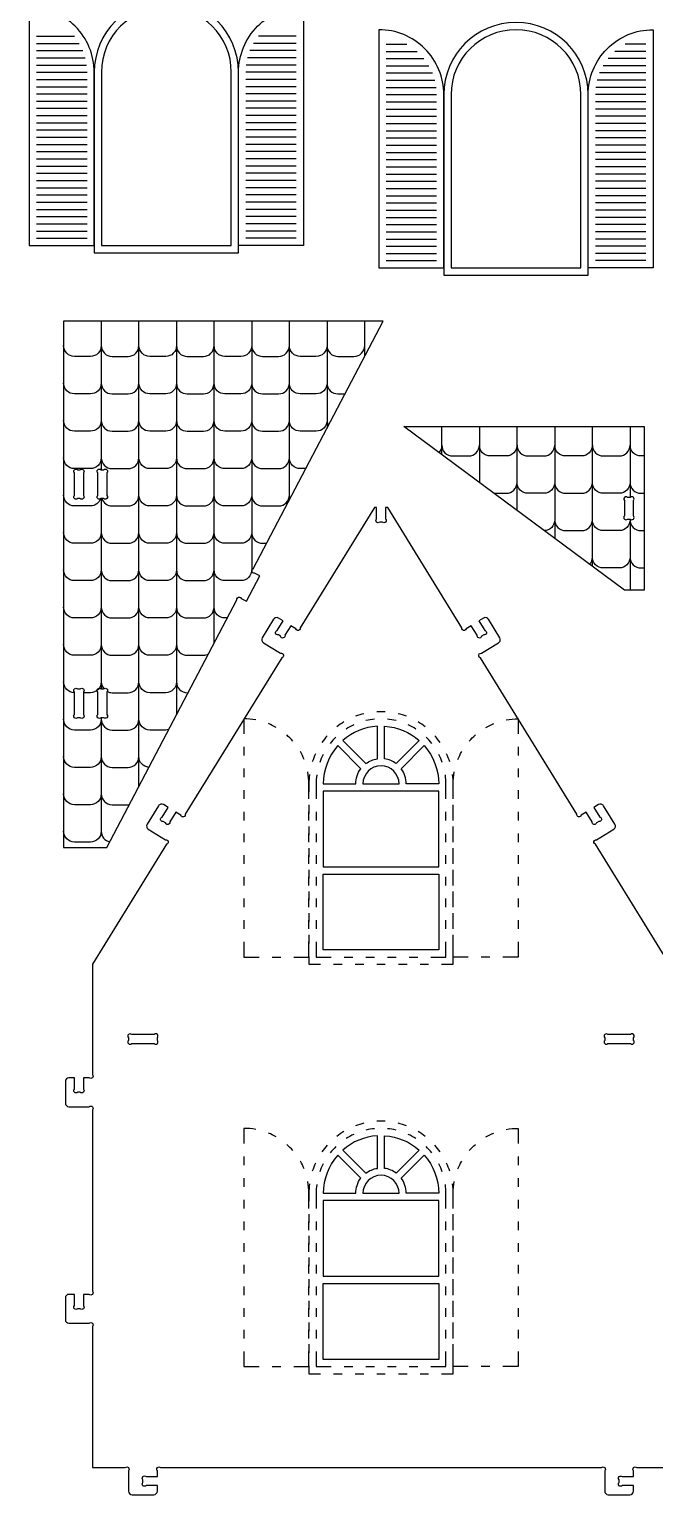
# Model space of a CAD drawing. Extents: x 3744.1 to 3839, y 1424.1 to 1485.3.
# Drawn here: x 3744.15 to 3761.49, y 1424.14 to 1464.74 of the extents above; entities that cross this region are included whole.
import ezdxf

# ---------------------------------------------------------------- set-up
doc = ezdxf.new("R2010")
doc.units = 0
doc.header["$MEASUREMENT"] = 0
doc.layers.add('LAYER1', color=18, linetype='CONTINUOUS')

msp = doc.modelspace()

# ---------------------------------------------------------------- linework, layer by layer
at = {"layer": 'LAYER1'}
for points in [[(3745.95, 1463.553), (3745.95, 1458.553), (3749.95, 1458.553), (3749.95, 1463.553, 1)], [(3744.15, 1458.753), (3745.95, 1458.753), (3745.95, 1463.553, 0.414214), (3744.15, 1465.353)], [(3746.15, 1463.553), (3746.15, 1458.753), (3749.75, 1458.753), (3749.75, 1463.553, 1)], [(3751.75, 1458.753), (3749.95, 1458.753), (3749.95, 1463.553, -0.414214), (3751.75, 1465.353)], [(3753.841, 1458.132), (3755.641, 1458.132), (3755.641, 1462.932, 0.414214), (3753.841, 1464.732)], [(3755.641, 1462.932), (3755.641, 1457.932), (3759.641, 1457.932), (3759.641, 1462.932, 1)], [(3755.841, 1462.932), (3755.841, 1458.132), (3759.441, 1458.132), (3759.441, 1462.932, 1)], [(3761.441, 1458.132), (3759.641, 1458.132), (3759.641, 1462.932, -0.414214), (3761.441, 1464.732)], [(3750.538, 1449.601), (3750.395, 1449.676, -1), (3750.358, 1449.796), (3753.962, 1456.654), (3745.099, 1456.654), (3745.099, 1442.072), (3746.299, 1442.072), (3749.903, 1448.931, -1), (3750.023, 1448.968), (3750.166, 1448.893)], [(3745.649, 1452.452), (3745.649, 1451.829, -1), (3745.561, 1451.741), (3745.488, 1451.741, -1), (3745.399, 1451.829), (3745.399, 1452.452, -1), (3745.488, 1452.541), (3745.561, 1452.541, -1)], [(3746.299, 1452.452), (3746.299, 1451.829, -1), (3746.211, 1451.741), (3746.138, 1451.741, -1), (3746.049, 1451.829), (3746.049, 1452.452, -1), (3746.138, 1452.541), (3746.211, 1452.541, -1)], [(3760.645, 1451.683), (3760.645, 1451.26, 1), (3760.734, 1451.171), (3760.806, 1451.171, 1), (3760.895, 1451.26), (3760.895, 1451.683, 1), (3760.806, 1451.771), (3760.734, 1451.771, 1)], [(3745.649, 1446.379), (3745.649, 1445.756, -1), (3745.561, 1445.668), (3745.488, 1445.668, -1), (3745.399, 1445.756), (3745.399, 1446.379, -1), (3745.488, 1446.468), (3745.561, 1446.468, -1)], [(3746.299, 1446.379), (3746.299, 1445.756, -1), (3746.211, 1445.668), (3746.138, 1445.668, -1), (3746.049, 1445.756), (3746.049, 1446.379, -1), (3746.138, 1446.468), (3746.211, 1446.468, -1)], [(3752.841, 1445.036), (3753.48, 1444.396, -0.125326), (3753.799, 1444.529), (3753.799, 1445.433, 0.166595)], [(3753.999, 1445.433, -0.166595), (3754.958, 1445.036), (3754.319, 1444.396, 0.125326), (3753.999, 1444.529)], [(3752.7, 1444.894, 0.182708), (3752.299, 1443.836), (3753.199, 1443.836, -0.161906), (3753.339, 1444.255)], [(3755.099, 1444.894, -0.182708), (3755.499, 1443.836), (3754.599, 1443.836, 0.161906), (3754.46, 1444.255)], [(3754.399, 1443.836, 1), (3753.399, 1443.836)], [(3746.988, 1436.64), (3747.611, 1436.64, 1), (3747.699, 1436.728), (3747.699, 1436.801, 1), (3747.611, 1436.89), (3746.988, 1436.89, 1), (3746.899, 1436.801), (3746.899, 1436.728, 1)], [(3760.188, 1436.64), (3760.811, 1436.64, 1), (3760.899, 1436.728), (3760.899, 1436.801, 1), (3760.811, 1436.89), (3760.188, 1436.89, 1), (3760.099, 1436.801), (3760.099, 1436.728, 1)], [(3752.841, 1433.689), (3753.48, 1433.05, -0.125326), (3753.799, 1433.182), (3753.799, 1434.086, 0.166595)], [(3753.999, 1434.086, -0.166595), (3754.958, 1433.689), (3754.319, 1433.05, 0.125326), (3753.999, 1433.182)], [(3752.7, 1433.548, 0.182708), (3752.299, 1432.49), (3753.199, 1432.49, -0.161906), (3753.339, 1432.909)], [(3755.099, 1433.548, -0.182708), (3755.499, 1432.49), (3754.599, 1432.49, 0.161906), (3754.46, 1432.909)], [(3754.399, 1432.49, 1), (3753.399, 1432.49)]]:
    msp.add_lwpolyline(points, format="xyb", close=True, dxfattribs=at)
for points in [[(3744.35, 1464.553), (3745.399, 1464.553)], [(3751.55, 1464.553), (3750.501, 1464.553)], [(3744.35, 1464.353), (3745.535, 1464.353)], [(3744.35, 1464.153), (3745.633, 1464.153)], [(3751.55, 1464.153), (3750.266, 1464.153)], [(3751.55, 1464.353), (3750.364, 1464.353)], [(3754.041, 1464.332), (3754.616, 1464.332)], [(3761.241, 1464.332), (3760.667, 1464.332)], [(3744.35, 1463.953), (3745.699, 1463.953)], [(3744.35, 1463.753), (3745.737, 1463.753)], [(3751.55, 1463.753), (3750.162, 1463.753)], [(3751.55, 1463.953), (3750.2, 1463.953)], [(3754.041, 1464.132), (3754.9, 1464.132)], [(3754.041, 1463.932), (3755.09, 1463.932)], [(3761.241, 1463.932), (3760.192, 1463.932)], [(3761.241, 1464.132), (3760.383, 1464.132)], [(3744.35, 1463.553), (3745.75, 1463.553)], [(3744.35, 1463.353), (3745.75, 1463.353)], [(3751.55, 1463.553), (3750.15, 1463.553)], [(3751.55, 1463.353), (3750.15, 1463.353)], [(3754.041, 1463.732), (3755.227, 1463.732)], [(3754.041, 1463.532), (3755.325, 1463.532)], [(3754.041, 1463.332), (3755.391, 1463.332)], [(3761.241, 1463.332), (3759.892, 1463.332)], [(3761.241, 1463.532), (3759.958, 1463.532)], [(3761.241, 1463.732), (3760.056, 1463.732)], [(3744.35, 1463.153), (3745.75, 1463.153)], [(3744.35, 1462.953), (3745.75, 1462.953)], [(3751.55, 1463.153), (3750.15, 1463.153)], [(3751.55, 1462.953), (3750.15, 1462.953)], [(3754.041, 1463.132), (3755.429, 1463.132)], [(3754.041, 1462.932), (3755.441, 1462.932)], [(3761.241, 1462.932), (3759.841, 1462.932)], [(3761.241, 1463.132), (3759.854, 1463.132)], [(3744.35, 1462.753), (3745.75, 1462.753)], [(3744.35, 1462.553), (3745.75, 1462.553)], [(3751.55, 1462.753), (3750.15, 1462.753)], [(3751.55, 1462.553), (3750.15, 1462.553)], [(3754.041, 1462.732), (3755.441, 1462.732)], [(3754.041, 1462.532), (3755.441, 1462.532)], [(3761.241, 1462.732), (3759.841, 1462.732)], [(3761.241, 1462.532), (3759.841, 1462.532)], [(3744.35, 1462.353), (3745.75, 1462.353)], [(3744.35, 1462.153), (3745.75, 1462.153)], [(3751.55, 1462.353), (3750.15, 1462.353)], [(3751.55, 1462.153), (3750.15, 1462.153)], [(3754.041, 1462.332), (3755.441, 1462.332)], [(3754.041, 1462.132), (3755.441, 1462.132)], [(3761.241, 1462.332), (3759.841, 1462.332)], [(3761.241, 1462.132), (3759.841, 1462.132)], [(3744.35, 1461.953), (3745.75, 1461.953)], [(3744.35, 1461.753), (3745.75, 1461.753)], [(3751.55, 1461.953), (3750.15, 1461.953)], [(3751.55, 1461.753), (3750.15, 1461.753)], [(3754.041, 1461.932), (3755.441, 1461.932)], [(3754.041, 1461.732), (3755.441, 1461.732)], [(3761.241, 1461.932), (3759.841, 1461.932)], [(3761.241, 1461.732), (3759.841, 1461.732)], [(3744.35, 1461.553), (3745.75, 1461.553)], [(3744.35, 1461.353), (3745.75, 1461.353)], [(3751.55, 1461.553), (3750.15, 1461.553)], [(3751.55, 1461.353), (3750.15, 1461.353)], [(3754.041, 1461.532), (3755.441, 1461.532)], [(3754.041, 1461.332), (3755.441, 1461.332)], [(3761.241, 1461.532), (3759.841, 1461.532)], [(3761.241, 1461.332), (3759.841, 1461.332)], [(3744.35, 1461.153), (3745.75, 1461.153)], [(3744.35, 1460.953), (3745.75, 1460.953)], [(3751.55, 1461.153), (3750.15, 1461.153)], [(3751.55, 1460.953), (3750.15, 1460.953)], [(3754.041, 1461.132), (3755.441, 1461.132)], [(3754.041, 1460.932), (3755.441, 1460.932)], [(3761.241, 1461.132), (3759.841, 1461.132)], [(3761.241, 1460.932), (3759.841, 1460.932)], [(3744.35, 1460.753), (3745.75, 1460.753)], [(3744.35, 1460.553), (3745.75, 1460.553)], [(3751.55, 1460.753), (3750.15, 1460.753)], [(3751.55, 1460.553), (3750.15, 1460.553)], [(3754.041, 1460.732), (3755.441, 1460.732)], [(3754.041, 1460.532), (3755.441, 1460.532)], [(3761.241, 1460.732), (3759.841, 1460.732)], [(3761.241, 1460.532), (3759.841, 1460.532)], [(3744.35, 1460.353), (3745.75, 1460.353)], [(3744.35, 1460.153), (3745.75, 1460.153)], [(3751.55, 1460.353), (3750.15, 1460.353)], [(3751.55, 1460.153), (3750.15, 1460.153)], [(3754.041, 1460.332), (3755.441, 1460.332)], [(3754.041, 1460.132), (3755.441, 1460.132)], [(3761.241, 1460.332), (3759.841, 1460.332)], [(3761.241, 1460.132), (3759.841, 1460.132)], [(3744.35, 1459.953), (3745.75, 1459.953)], [(3744.35, 1459.753), (3745.75, 1459.753)], [(3751.55, 1459.953), (3750.15, 1459.953)], [(3751.55, 1459.753), (3750.15, 1459.753)], [(3754.041, 1459.932), (3755.441, 1459.932)], [(3754.041, 1459.732), (3755.441, 1459.732)], [(3761.241, 1459.932), (3759.841, 1459.932)], [(3761.241, 1459.732), (3759.841, 1459.732)], [(3744.35, 1459.553), (3745.75, 1459.553)], [(3744.35, 1459.353), (3745.75, 1459.353)], [(3751.55, 1459.553), (3750.15, 1459.553)], [(3751.55, 1459.353), (3750.15, 1459.353)], [(3754.041, 1459.532), (3755.441, 1459.532)], [(3754.041, 1459.332), (3755.441, 1459.332)], [(3761.241, 1459.532), (3759.841, 1459.532)], [(3761.241, 1459.332), (3759.841, 1459.332)], [(3744.35, 1459.153), (3745.75, 1459.153)], [(3744.35, 1458.953), (3745.75, 1458.953)], [(3751.55, 1459.153), (3750.15, 1459.153)], [(3751.55, 1458.953), (3750.15, 1458.953)], [(3754.041, 1459.132), (3755.441, 1459.132)], [(3754.041, 1458.932), (3755.441, 1458.932)], [(3761.241, 1459.132), (3759.841, 1459.132)], [(3761.241, 1458.932), (3759.841, 1458.932)], [(3754.041, 1458.732), (3755.441, 1458.732)], [(3754.041, 1458.532), (3755.441, 1458.532)], [(3761.241, 1458.732), (3759.841, 1458.732)], [(3761.241, 1458.532), (3759.841, 1458.532)], [(3754.041, 1458.332), (3755.441, 1458.332)], [(3761.241, 1458.332), (3759.841, 1458.332)], [(3746.143, 1456.654), (3746.143, 1452.541)], [(3747.187, 1443.761), (3747.187, 1456.654)], [(3748.23, 1456.654), (3748.23, 1445.747)], [(3749.274, 1447.733), (3749.274, 1456.654)], [(3750.317, 1456.654), (3750.317, 1449.719)], [(3751.361, 1451.705), (3751.361, 1456.654)], [(3752.405, 1456.654), (3752.405, 1453.691)], [(3753.448, 1455.677), (3753.448, 1456.654)], [(3755.585, 1452.956), (3755.585, 1453.738)], [(3756.628, 1453.738), (3756.628, 1452.183)], [(3757.672, 1451.409), (3757.672, 1453.738)], [(3758.716, 1453.738), (3758.716, 1450.635)], [(3759.759, 1449.861), (3759.759, 1453.738)], [(3760.803, 1453.738), (3760.803, 1451.771)], [(3746.143, 1451.741), (3746.143, 1446.468)], [(3760.803, 1451.171), (3760.803, 1449.205)], [(3750.099, 1444.857), (3750.099, 1444.617)], [(3757.699, 1444.857), (3757.699, 1444.617)], [(3750.099, 1444.257), (3750.099, 1444.017)], [(3757.699, 1444.257), (3757.699, 1444.017)], [(3750.099, 1443.657), (3750.099, 1443.417)], [(3751.899, 1443.836), (3751.899, 1443.617)], [(3752.099, 1443.836), (3752.099, 1443.417)], [(3757.699, 1443.657), (3757.699, 1443.417)], [(3750.099, 1443.056), (3750.099, 1442.816)], [(3751.899, 1443.257), (3751.899, 1443.017)], [(3751.899, 1442.817), (3751.899, 1443.057)], [(3752.099, 1443.057), (3752.099, 1442.817)], [(3755.699, 1442.817), (3755.699, 1443.057)], [(3755.899, 1443.017), (3755.899, 1443.257)], [(3755.899, 1442.817), (3755.899, 1443.057)], [(3757.699, 1443.056), (3757.699, 1442.816)], [(3751.899, 1442.657), (3751.899, 1442.417)], [(3755.899, 1442.417), (3755.899, 1442.657)], [(3750.099, 1442.456), (3750.099, 1442.216)], [(3751.899, 1442.216), (3751.899, 1442.456)], [(3752.099, 1442.456), (3752.099, 1442.216)], [(3755.699, 1442.216), (3755.699, 1442.456)], [(3755.899, 1442.216), (3755.899, 1442.456)], [(3757.699, 1442.456), (3757.699, 1442.216)], [(3750.099, 1441.856), (3750.099, 1441.615)], [(3751.899, 1442.056), (3751.899, 1441.816)], [(3751.899, 1441.616), (3751.899, 1441.856)], [(3752.099, 1441.856), (3752.099, 1441.616)], [(3755.699, 1441.616), (3755.699, 1441.856)], [(3755.899, 1441.816), (3755.899, 1442.056)], [(3755.899, 1441.616), (3755.899, 1441.856)], [(3757.699, 1441.856), (3757.699, 1441.615)], [(3751.899, 1441.456), (3751.899, 1441.216)], [(3755.899, 1441.216), (3755.899, 1441.456)], [(3750.099, 1441.255), (3750.099, 1441.015)], [(3751.899, 1441.016), (3751.899, 1441.256)], [(3752.099, 1441.256), (3752.099, 1441.016)], [(3755.699, 1441.016), (3755.699, 1441.256)], [(3755.899, 1441.016), (3755.899, 1441.256)], [(3757.699, 1441.255), (3757.699, 1441.015)], [(3750.099, 1440.655), (3750.099, 1440.415)], [(3751.899, 1440.856), (3751.899, 1440.615)], [(3751.899, 1440.415), (3751.899, 1440.655)], [(3752.099, 1440.655), (3752.099, 1440.415)], [(3755.699, 1440.415), (3755.699, 1440.655)], [(3755.899, 1440.615), (3755.899, 1440.856)], [(3755.899, 1440.415), (3755.899, 1440.655)], [(3757.699, 1440.655), (3757.699, 1440.415)], [(3751.899, 1440.255), (3751.899, 1440.015)], [(3755.899, 1440.015), (3755.899, 1440.255)], [(3750.099, 1440.054), (3750.099, 1439.814)], [(3751.899, 1439.815), (3751.899, 1440.055)], [(3752.099, 1440.055), (3752.099, 1439.815)], [(3755.699, 1439.815), (3755.699, 1440.055)], [(3755.899, 1439.815), (3755.899, 1440.055)], [(3757.699, 1440.054), (3757.699, 1439.814)], [(3750.099, 1439.454), (3750.099, 1439.036)], [(3751.48, 1439.036), (3751.899, 1439.036), (3751.899, 1439.455)], [(3751.899, 1439.655), (3751.899, 1439.415)], [(3752.099, 1439.455), (3752.099, 1439.036), (3752.519, 1439.036)], [(3755.28, 1439.036), (3755.699, 1439.036), (3755.699, 1439.455)], [(3755.899, 1439.415), (3755.899, 1439.655)], [(3756.319, 1439.036), (3755.899, 1439.036), (3755.899, 1439.455)], [(3757.699, 1439.454), (3757.699, 1439.036)], [(3750.099, 1439.036), (3750.519, 1439.036)], [(3750.879, 1439.036), (3751.119, 1439.036)], [(3751.899, 1439.054), (3751.899, 1438.836), (3752.218, 1438.836)], [(3752.879, 1439.036), (3753.119, 1439.036)], [(3753.479, 1439.036), (3753.719, 1439.036)], [(3754.08, 1439.036), (3754.32, 1439.036)], [(3754.68, 1439.036), (3754.92, 1439.036)], [(3755.58, 1438.836), (3755.899, 1438.836), (3755.899, 1439.054)], [(3756.919, 1439.036), (3756.679, 1439.036)], [(3757.699, 1439.036), (3757.28, 1439.036)], [(3752.579, 1438.836), (3752.819, 1438.836)], [(3753.179, 1438.836), (3753.419, 1438.836)], [(3753.779, 1438.836), (3754.019, 1438.836)], [(3754.38, 1438.836), (3754.62, 1438.836)], [(3754.98, 1438.836), (3755.22, 1438.836)], [(3750.099, 1433.511), (3750.099, 1433.271)], [(3757.699, 1433.511), (3757.699, 1433.271)], [(3750.099, 1432.911), (3750.099, 1432.671)], [(3757.699, 1432.911), (3757.699, 1432.671)], [(3751.899, 1432.49), (3751.899, 1432.271)], [(3752.099, 1432.49), (3752.099, 1432.071)], [(3750.099, 1432.31), (3750.099, 1432.07)], [(3757.699, 1432.31), (3757.699, 1432.07)], [(3750.099, 1431.71), (3750.099, 1431.47)], [(3751.899, 1431.911), (3751.899, 1431.671)], [(3751.899, 1431.471), (3751.899, 1431.711)], [(3752.099, 1431.711), (3752.099, 1431.471)], [(3755.699, 1431.471), (3755.699, 1431.711)], [(3755.899, 1431.671), (3755.899, 1431.911)], [(3755.899, 1431.471), (3755.899, 1431.711)], [(3757.699, 1431.71), (3757.699, 1431.47)], [(3751.899, 1431.31), (3751.899, 1431.07)], [(3755.899, 1431.07), (3755.899, 1431.31)], [(3750.099, 1431.11), (3750.099, 1430.87)], [(3751.899, 1430.87), (3751.899, 1431.11)], [(3752.099, 1431.11), (3752.099, 1430.87)], [(3755.699, 1430.87), (3755.699, 1431.11)], [(3755.899, 1430.87), (3755.899, 1431.11)], [(3757.699, 1431.11), (3757.699, 1430.87)], [(3750.099, 1430.509), (3750.099, 1430.269)], [(3751.899, 1430.71), (3751.899, 1430.47)], [(3751.899, 1430.27), (3751.899, 1430.51)], [(3752.099, 1430.51), (3752.099, 1430.27)], [(3755.699, 1430.27), (3755.699, 1430.51)], [(3755.899, 1430.47), (3755.899, 1430.71)], [(3755.899, 1430.27), (3755.899, 1430.51)], [(3757.699, 1430.509), (3757.699, 1430.269)], [(3751.899, 1430.11), (3751.899, 1429.87)], [(3755.899, 1429.87), (3755.899, 1430.11)], [(3750.099, 1429.909), (3750.099, 1429.669)], [(3751.899, 1429.669), (3751.899, 1429.91)], [(3752.099, 1429.91), (3752.099, 1429.669)], [(3755.699, 1429.669), (3755.699, 1429.91)], [(3755.899, 1429.669), (3755.899, 1429.91)], [(3757.699, 1429.909), (3757.699, 1429.669)], [(3750.099, 1429.309), (3750.099, 1429.068)], [(3751.899, 1429.509), (3751.899, 1429.269)], [(3751.899, 1429.069), (3751.899, 1429.309)], [(3752.099, 1429.309), (3752.099, 1429.069)], [(3755.699, 1429.069), (3755.699, 1429.309)], [(3755.899, 1429.269), (3755.899, 1429.509)], [(3755.899, 1429.069), (3755.899, 1429.309)], [(3757.699, 1429.309), (3757.699, 1429.068)], [(3751.899, 1428.909), (3751.899, 1428.669)], [(3755.899, 1428.669), (3755.899, 1428.909)], [(3750.099, 1428.708), (3750.099, 1428.468)], [(3751.899, 1428.469), (3751.899, 1428.709)], [(3752.099, 1428.709), (3752.099, 1428.469)], [(3755.699, 1428.469), (3755.699, 1428.709)], [(3755.899, 1428.469), (3755.899, 1428.709)], [(3757.699, 1428.708), (3757.699, 1428.468)], [(3750.099, 1428.108), (3750.099, 1427.69)], [(3751.48, 1427.69), (3751.899, 1427.69), (3751.899, 1428.108)], [(3751.899, 1428.309), (3751.899, 1428.068)], [(3752.099, 1428.108), (3752.099, 1427.69), (3752.519, 1427.69)], [(3755.28, 1427.69), (3755.699, 1427.69), (3755.699, 1428.108)], [(3755.899, 1428.068), (3755.899, 1428.309)], [(3756.319, 1427.69), (3755.899, 1427.69), (3755.899, 1428.108)], [(3757.699, 1428.108), (3757.699, 1427.69)], [(3750.099, 1427.69), (3750.519, 1427.69)], [(3750.879, 1427.69), (3751.119, 1427.69)], [(3751.899, 1427.708), (3751.899, 1427.49), (3752.218, 1427.49)], [(3752.879, 1427.69), (3753.119, 1427.69)], [(3753.479, 1427.69), (3753.719, 1427.69)], [(3754.08, 1427.69), (3754.32, 1427.69)], [(3754.68, 1427.69), (3754.92, 1427.69)], [(3755.58, 1427.49), (3755.899, 1427.49), (3755.899, 1427.708)], [(3756.919, 1427.69), (3756.679, 1427.69)], [(3757.699, 1427.69), (3757.28, 1427.69)], [(3752.579, 1427.49), (3752.819, 1427.49)], [(3753.179, 1427.49), (3753.419, 1427.49)], [(3753.779, 1427.49), (3754.019, 1427.49)], [(3754.38, 1427.49), (3754.62, 1427.49)], [(3754.98, 1427.49), (3755.22, 1427.49)]]:
    msp.add_lwpolyline(points, dxfattribs=at)
for points in [[(3746.143, 1455.977, -0.414214), (3745.843, 1455.677), (3745.399, 1455.677, -0.414214), (3745.099, 1455.977)], [(3746.143, 1455.977, 0.414214), (3746.443, 1455.677), (3746.887, 1455.677, 0.414214), (3747.187, 1455.977)], [(3748.23, 1455.977, -0.414214), (3747.93, 1455.677), (3747.487, 1455.677, -0.414214), (3747.187, 1455.977)], [(3748.23, 1455.977, 0.414214), (3748.53, 1455.677), (3748.974, 1455.677, 0.414214), (3749.274, 1455.977)], [(3750.317, 1455.977, -0.414214), (3750.017, 1455.677), (3749.574, 1455.677, -0.414214), (3749.274, 1455.977)], [(3750.317, 1455.977, 0.414214), (3750.617, 1455.677), (3751.061, 1455.677, 0.414214), (3751.361, 1455.977)], [(3752.405, 1455.977, -0.414214), (3752.105, 1455.677), (3751.661, 1455.677, -0.414214), (3751.361, 1455.977)], [(3752.405, 1455.977, 0.414214), (3752.705, 1455.677), (3753.148, 1455.677, 0.414214), (3753.448, 1455.977)], [(3746.143, 1454.942, -0.414214), (3745.843, 1454.642), (3745.399, 1454.642, -0.414214), (3745.099, 1454.942)], [(3746.143, 1454.942, 0.414214), (3746.443, 1454.642), (3746.887, 1454.642, 0.414214), (3747.187, 1454.942)], [(3748.23, 1454.942, -0.414214), (3747.93, 1454.642), (3747.487, 1454.642, -0.414214), (3747.187, 1454.942)], [(3748.23, 1454.942, 0.414214), (3748.53, 1454.642), (3748.974, 1454.642, 0.414214), (3749.274, 1454.942)], [(3750.317, 1454.942, -0.414214), (3750.017, 1454.642), (3749.574, 1454.642, -0.414214), (3749.274, 1454.942)], [(3750.317, 1454.942, 0.414214), (3750.617, 1454.642), (3751.061, 1454.642, 0.414214), (3751.361, 1454.942)], [(3752.405, 1454.942, -0.414214), (3752.105, 1454.642), (3751.661, 1454.642, -0.414214), (3751.361, 1454.942)], [(3752.405, 1454.942, 0.414214), (3752.705, 1454.642), (3752.904, 1454.642)], [(3746.143, 1453.907, -0.414214), (3745.843, 1453.607), (3745.399, 1453.607, -0.414214), (3745.099, 1453.907)], [(3746.143, 1453.907, 0.414214), (3746.443, 1453.607), (3746.887, 1453.607, 0.414214), (3747.187, 1453.907)], [(3748.23, 1453.907, -0.414214), (3747.93, 1453.607), (3747.487, 1453.607, -0.414214), (3747.187, 1453.907)], [(3748.23, 1453.907, 0.414214), (3748.53, 1453.607), (3748.974, 1453.607, 0.414214), (3749.274, 1453.907)], [(3750.317, 1453.907, -0.414214), (3750.017, 1453.607), (3749.574, 1453.607, -0.414214), (3749.274, 1453.907)], [(3750.317, 1453.907, 0.414214), (3750.617, 1453.607), (3751.061, 1453.607, 0.414214), (3751.361, 1453.907)], [(3752.405, 1453.907, -0.414214), (3752.105, 1453.607), (3751.661, 1453.607, -0.414214), (3751.361, 1453.907)], [(3752.405, 1453.907, 0.126595), (3752.442, 1453.762)], [(3755.585, 1453.223, -0.191627), (3755.503, 1453.017)], [(3755.585, 1453.223, 0.414214), (3755.885, 1452.923), (3756.328, 1452.923, 0.414214), (3756.628, 1453.223)], [(3757.672, 1453.223, -0.414214), (3757.372, 1452.923), (3756.928, 1452.923, -0.414214), (3756.628, 1453.223)], [(3757.672, 1453.223, 0.414214), (3757.972, 1452.923), (3758.416, 1452.923, 0.414214), (3758.716, 1453.223)], [(3759.759, 1453.223, -0.414214), (3759.459, 1452.923), (3759.016, 1452.923, -0.414214), (3758.716, 1453.223)], [(3759.759, 1453.223, 0.414214), (3760.059, 1452.923), (3760.503, 1452.923, 0.414214), (3760.803, 1453.223)], [(3761.195, 1452.923), (3761.103, 1452.923, -0.414214), (3760.803, 1453.223)], [(3746.143, 1452.872, -0.414214), (3745.843, 1452.572), (3745.399, 1452.572, -0.414214), (3745.099, 1452.872)], [(3746.143, 1452.872, 0.414214), (3746.443, 1452.572), (3746.887, 1452.572, 0.414214), (3747.187, 1452.872)], [(3748.23, 1452.872, -0.414214), (3747.93, 1452.572), (3747.487, 1452.572, -0.414214), (3747.187, 1452.872)], [(3748.23, 1452.872, 0.414214), (3748.53, 1452.572), (3748.974, 1452.572, 0.414214), (3749.274, 1452.872)], [(3750.317, 1452.872, -0.414214), (3750.017, 1452.572), (3749.574, 1452.572, -0.414214), (3749.274, 1452.872)], [(3750.317, 1452.872, 0.414214), (3750.617, 1452.572), (3751.061, 1452.572, 0.414214), (3751.361, 1452.872)], [(3751.817, 1452.572), (3751.661, 1452.572, -0.414214), (3751.361, 1452.872)], [(3756.628, 1452.188, -0.004646), (3756.628, 1452.183)], [(3756.628, 1452.188, 0.004711), (3756.628, 1452.182)], [(3757.025, 1451.888), (3757.372, 1451.888, 0.414214), (3757.672, 1452.188)], [(3758.716, 1452.188, -0.414214), (3758.416, 1451.888), (3757.972, 1451.888, -0.414214), (3757.672, 1452.188)], [(3758.716, 1452.188, 0.414214), (3759.016, 1451.888), (3759.459, 1451.888, 0.414214), (3759.759, 1452.188)], [(3760.803, 1452.188, -0.414214), (3760.503, 1451.888), (3760.059, 1451.888, -0.414214), (3759.759, 1452.188)], [(3760.803, 1452.188, 0.414214), (3761.103, 1451.888), (3761.195, 1451.888)], [(3746.127, 1451.741, -0.321452), (3745.843, 1451.537), (3745.399, 1451.537, -0.414214), (3745.099, 1451.837)], [(3746.159, 1451.741, 0.321452), (3746.443, 1451.537), (3746.887, 1451.537, 0.414214), (3747.187, 1451.837)], [(3748.23, 1451.837, -0.414214), (3747.93, 1451.537), (3747.487, 1451.537, -0.414214), (3747.187, 1451.837)], [(3748.23, 1451.837, 0.414214), (3748.53, 1451.537), (3748.974, 1451.537, 0.414214), (3749.274, 1451.837)], [(3750.317, 1451.837, -0.414214), (3750.017, 1451.537), (3749.574, 1451.537, -0.414214), (3749.274, 1451.837)], [(3750.317, 1451.837, 0.414214), (3750.617, 1451.537), (3751.061, 1451.537, 0.414214), (3751.361, 1451.837)], [(3751.378, 1451.737, -0.084679), (3751.361, 1451.837)], [(3761.899, 1438.836), (3759.844, 1442.164, -1), (3759.873, 1442.286), (3760.35, 1442.581, 0.414214), (3760.383, 1442.718), (3760.068, 1443.229, 0.414214), (3759.93, 1443.261), (3759.802, 1443.182), (3759.966, 1442.917, -1), (3759.937, 1442.796), (3759.875, 1442.757, -1), (3759.753, 1442.786), (3759.59, 1443.051), (3759.452, 1442.966, -1), (3759.33, 1442.995), (3756.653, 1447.33, -1), (3756.682, 1447.452), (3757.159, 1447.747, 0.414214), (3757.192, 1447.885), (3756.876, 1448.395, 0.414214), (3756.739, 1448.428), (3756.611, 1448.349), (3756.775, 1448.084, -1), (3756.746, 1447.962), (3756.684, 1447.924, -1), (3756.562, 1447.953), (3756.399, 1448.218), (3756.261, 1448.133, -1), (3756.139, 1448.162), (3754.084, 1451.49), (3754.024, 1451.49), (3754.024, 1451.178, -1), (3753.936, 1451.09), (3753.863, 1451.09, -1), (3753.774, 1451.178), (3753.774, 1451.49), (3753.715, 1451.49), (3751.66, 1448.162, -1), (3751.538, 1448.133), (3751.4, 1448.218), (3751.237, 1447.953, -1), (3751.115, 1447.924), (3751.053, 1447.962, -1), (3751.024, 1448.084), (3751.188, 1448.349), (3751.06, 1448.428, 0.414214), (3750.922, 1448.395), (3750.607, 1447.885, 0.414214), (3750.64, 1447.747), (3751.117, 1447.452, -1), (3751.146, 1447.33), (3748.468, 1442.995, -1), (3748.346, 1442.966), (3748.209, 1443.051), (3748.045, 1442.786, -1), (3747.924, 1442.757), (3747.862, 1442.796, -1), (3747.833, 1442.917), (3747.996, 1443.182), (3747.869, 1443.261, 0.414214), (3747.731, 1443.229), (3747.416, 1442.718, 0.414214), (3747.448, 1442.581), (3747.926, 1442.286, -1), (3747.955, 1442.164), (3745.899, 1438.836), (3745.899, 1435.778, -1), (3745.811, 1435.69), (3745.649, 1435.69), (3745.649, 1435.378, -1), (3745.561, 1435.29), (3745.488, 1435.29, -1), (3745.399, 1435.378), (3745.399, 1435.69), (3745.249, 1435.69, 0.414214), (3745.149, 1435.59), (3745.149, 1434.99, 0.414214), (3745.249, 1434.89), (3745.811, 1434.89, -1), (3745.899, 1434.801), (3745.899, 1429.778, -1), (3745.811, 1429.69), (3745.649, 1429.69), (3745.649, 1429.378, -1), (3745.561, 1429.29), (3745.488, 1429.29, -1), (3745.399, 1429.378), (3745.399, 1429.69), (3745.249, 1429.69, 0.414214), (3745.149, 1429.59), (3745.149, 1428.99, 0.414214), (3745.249, 1428.89), (3745.811, 1428.89, -1), (3745.899, 1428.801), (3745.899, 1424.89), (3746.811, 1424.89, -1), (3746.899, 1424.801), (3746.899, 1424.24, 0.414214), (3746.999, 1424.14), (3747.599, 1424.14, 0.414214), (3747.699, 1424.24), (3747.699, 1424.39), (3747.388, 1424.39, -1), (3747.299, 1424.478), (3747.299, 1424.551, -1), (3747.388, 1424.64), (3747.699, 1424.64), (3747.699, 1424.801, -1), (3747.788, 1424.89), (3760.011, 1424.89, -1), (3760.099, 1424.801), (3760.099, 1424.24, 0.414214), (3760.199, 1424.14), (3760.799, 1424.14, 0.414214), (3760.899, 1424.24), (3760.899, 1424.39), (3760.588, 1424.39, -1), (3760.499, 1424.478), (3760.499, 1424.551, -1), (3760.588, 1424.64), (3760.899, 1424.64), (3760.899, 1424.801, -1), (3760.988, 1424.89), (3761.899, 1424.89)], [(3758.716, 1451.153, -0.40858), (3758.421, 1450.853)], [(3758.716, 1451.153, 0.414214), (3759.016, 1450.853), (3759.459, 1450.853, 0.414214), (3759.759, 1451.153)], [(3760.803, 1451.153, -0.414214), (3760.503, 1450.853), (3760.059, 1450.853, -0.414214), (3759.759, 1451.153)], [(3760.803, 1451.153, 0.414214), (3761.103, 1450.853), (3761.195, 1450.853)], [(3746.143, 1450.802, -0.414214), (3745.843, 1450.502), (3745.399, 1450.502, -0.414214), (3745.099, 1450.802)], [(3746.143, 1450.802, 0.414214), (3746.443, 1450.502), (3746.887, 1450.502, 0.414214), (3747.187, 1450.802)], [(3748.23, 1450.802, -0.414214), (3747.93, 1450.502), (3747.487, 1450.502, -0.414214), (3747.187, 1450.802)], [(3748.23, 1450.802, 0.414214), (3748.53, 1450.502), (3748.974, 1450.502, 0.414214), (3749.274, 1450.802)], [(3750.317, 1450.802, -0.414214), (3750.017, 1450.502), (3749.574, 1450.502, -0.414214), (3749.274, 1450.802)], [(3750.317, 1450.802, 0.414214), (3750.617, 1450.502), (3750.729, 1450.502)], [(3759.683, 1449.918, 0.184596), (3759.759, 1450.118)], [(3760.803, 1450.118, -0.414214), (3760.503, 1449.818), (3760.059, 1449.818, -0.414214), (3759.759, 1450.118)], [(3760.803, 1450.118, 0.414214), (3761.103, 1449.818), (3761.195, 1449.818)], [(3746.143, 1449.767, -0.414214), (3745.843, 1449.467), (3745.399, 1449.467, -0.414214), (3745.099, 1449.767)], [(3746.143, 1449.767, 0.414214), (3746.443, 1449.467), (3746.887, 1449.467, 0.414214), (3747.187, 1449.767)], [(3748.23, 1449.767, -0.414214), (3747.93, 1449.467), (3747.487, 1449.467, -0.414214), (3747.187, 1449.767)], [(3748.23, 1449.767, 0.414214), (3748.53, 1449.467), (3748.974, 1449.467, 0.414214), (3749.274, 1449.767)], [(3750.317, 1449.767, -0.414213), (3750.017, 1449.467), (3749.574, 1449.467, -0.414214), (3749.274, 1449.767)], [(3750.317, 1449.767, 0.035229), (3750.32, 1449.725)], [(3746.143, 1448.732, -0.414214), (3745.843, 1448.432), (3745.399, 1448.432, -0.414214), (3745.099, 1448.732)], [(3746.143, 1448.732, 0.414214), (3746.443, 1448.432), (3746.887, 1448.432, 0.414214), (3747.187, 1448.732)], [(3748.23, 1448.732, -0.414214), (3747.93, 1448.432), (3747.487, 1448.432, -0.414214), (3747.187, 1448.732)], [(3748.23, 1448.732, 0.414214), (3748.53, 1448.432), (3748.974, 1448.432, 0.414214), (3749.274, 1448.732)], [(3749.641, 1448.432), (3749.574, 1448.432, -0.414214), (3749.274, 1448.732)], [(3746.143, 1447.697, -0.414214), (3745.843, 1447.397), (3745.399, 1447.397, -0.414214), (3745.099, 1447.697)], [(3746.143, 1447.697, 0.414214), (3746.443, 1447.397), (3746.887, 1447.397, 0.414214), (3747.187, 1447.697)], [(3748.23, 1447.697, -0.414214), (3747.93, 1447.397), (3747.487, 1447.397, -0.414214), (3747.187, 1447.697)], [(3748.23, 1447.697, 0.414214), (3748.53, 1447.397), (3748.974, 1447.397, 0.124045), (3749.116, 1447.433)], [(3745.399, 1446.362, -0.414214), (3745.099, 1446.662)], [(3746.143, 1446.662, -0.414214), (3745.843, 1446.362), (3745.649, 1446.362)], [(3746.143, 1446.662, 0.177786), (3746.214, 1446.468)], [(3746.299, 1446.398, 0.125481), (3746.443, 1446.362), (3746.887, 1446.362, 0.414214), (3747.187, 1446.662)], [(3748.23, 1446.662, -0.414214), (3747.93, 1446.362), (3747.487, 1446.362, -0.414214), (3747.187, 1446.662)], [(3748.23, 1446.662, 0.414214), (3748.53, 1446.362), (3748.553, 1446.362)], [(3746.143, 1445.627, -0.414214), (3745.843, 1445.327), (3745.399, 1445.327, -0.414214), (3745.099, 1445.627)], [(3746.143, 1445.668), (3746.143, 1442.522, 0.354693), (3746.381, 1442.228)], [(3746.143, 1445.627, 0.414214), (3746.443, 1445.327), (3746.887, 1445.327, 0.414214), (3747.187, 1445.627)], [(3748.016, 1445.339, -0.072634), (3747.93, 1445.327), (3747.487, 1445.327, -0.414214), (3747.187, 1445.627)], [(3750.431, 1445.605, 0.046286), (3750.099, 1445.636), (3750.099, 1445.218)], [(3750.992, 1445.399, 0.033367), (3750.776, 1445.504)], [(3752.871, 1445.551, 0.030028), (3752.673, 1445.415)], [(3753.143, 1445.469, 0.033367), (3752.933, 1445.354)], [(3753.424, 1445.778, 0.030028), (3753.194, 1445.707)], [(3753.72, 1445.627, 0.033367), (3753.483, 1445.587)], [(3754.019, 1445.832, 0.030028), (3753.779, 1445.832)], [(3754.316, 1445.587, 0.033367), (3754.079, 1445.627)], [(3754.604, 1445.707, 0.030028), (3754.375, 1445.778)], [(3754.866, 1445.354, 0.033367), (3754.656, 1445.469)], [(3755.126, 1445.415, 0.030028), (3754.928, 1445.551)], [(3756.807, 1445.399, -0.033367), (3757.023, 1445.504)], [(3757.368, 1445.605, -0.046286), (3757.699, 1445.636), (3757.699, 1445.218)], [(3751.454, 1445.021, 0.033367), (3751.285, 1445.191)], [(3752.409, 1445.17, 0.030028), (3752.26, 1444.982)], [(3752.65, 1445.132, 0.033367), (3752.489, 1444.954)], [(3755.31, 1444.954, 0.033367), (3755.149, 1445.132)], [(3755.539, 1444.982, 0.030028), (3755.389, 1445.17)], [(3756.345, 1445.021, -0.033367), (3756.514, 1445.191)], [(3751.768, 1444.512, 0.033367), (3751.663, 1444.728)], [(3752.082, 1444.67, 0.030028), (3751.995, 1444.446)], [(3752.295, 1444.651, 0.033367), (3752.2, 1444.43)], [(3755.598, 1444.43, 0.033367), (3755.504, 1444.651)], [(3755.804, 1444.446, 0.030028), (3755.717, 1444.67)], [(3756.031, 1444.512, -0.033367), (3756.136, 1444.728)], [(3746.143, 1444.592, -0.414214), (3745.843, 1444.292), (3745.399, 1444.292, -0.414214), (3745.099, 1444.592)], [(3746.143, 1444.592, 0.414214), (3746.443, 1444.292), (3746.887, 1444.292, 0.414214), (3747.187, 1444.592)], [(3747.466, 1444.293, -0.394173), (3747.187, 1444.592)], [(3751.899, 1443.417), (3751.899, 1443.836, 0.046286), (3751.869, 1444.167)], [(3751.916, 1444.095, 0.03248), (3751.899, 1443.836)], [(3752.116, 1444.081, 0.03415), (3752.099, 1443.836)], [(3755.699, 1443.417), (3755.699, 1443.836, 0.03415), (3755.683, 1444.081)], [(3755.899, 1443.617), (3755.899, 1443.836, 0.03248), (3755.883, 1444.095)], [(3755.899, 1443.417), (3755.899, 1443.836, -0.046286), (3755.93, 1444.167)], [(3746.143, 1443.557, -0.414214), (3745.843, 1443.257), (3745.399, 1443.257, -0.414214), (3745.099, 1443.557)], [(3746.143, 1443.557, 0.414214), (3746.443, 1443.257), (3746.887, 1443.257, 0.030283), (3746.923, 1443.259)], [(3746.143, 1442.522, -0.414214), (3745.843, 1442.222), (3745.399, 1442.222, -0.414214), (3745.099, 1442.522)], [(3750.431, 1434.259, 0.046286), (3750.099, 1434.29), (3750.099, 1433.871)], [(3750.992, 1434.053, 0.033367), (3750.776, 1434.158)], [(3752.871, 1434.205, 0.030028), (3752.673, 1434.069)], [(3753.143, 1434.123, 0.033367), (3752.933, 1434.008)], [(3753.424, 1434.432, 0.030028), (3753.194, 1434.361)], [(3753.72, 1434.281, 0.033367), (3753.483, 1434.241)], [(3754.019, 1434.486, 0.030028), (3753.779, 1434.486)], [(3754.316, 1434.241, 0.033367), (3754.079, 1434.281)], [(3754.604, 1434.361, 0.030028), (3754.375, 1434.432)], [(3754.866, 1434.008, 0.033367), (3754.656, 1434.123)], [(3755.126, 1434.069, 0.030028), (3754.928, 1434.205)], [(3756.807, 1434.053, -0.033367), (3757.023, 1434.158)], [(3757.368, 1434.259, -0.046286), (3757.699, 1434.29), (3757.699, 1433.871)], [(3751.454, 1433.675, 0.033367), (3751.285, 1433.844)], [(3752.409, 1433.824, 0.030028), (3752.26, 1433.636)], [(3752.65, 1433.785, 0.033367), (3752.489, 1433.608)], [(3755.31, 1433.608, 0.033367), (3755.149, 1433.785)], [(3755.539, 1433.636, 0.030028), (3755.389, 1433.824)], [(3756.345, 1433.675, -0.033367), (3756.514, 1433.844)], [(3751.768, 1433.166, 0.033367), (3751.663, 1433.382)], [(3752.082, 1433.323, 0.030028), (3751.995, 1433.1)], [(3752.295, 1433.305, 0.033367), (3752.2, 1433.084)], [(3755.598, 1433.084, 0.033367), (3755.504, 1433.305)], [(3755.804, 1433.1, 0.030028), (3755.717, 1433.323)], [(3756.031, 1433.166, -0.033367), (3756.136, 1433.382)], [(3751.899, 1432.071), (3751.899, 1432.49, 0.046286), (3751.869, 1432.821)], [(3751.916, 1432.749, 0.03248), (3751.899, 1432.49)], [(3752.116, 1432.735, 0.03415), (3752.099, 1432.49)], [(3755.699, 1432.071), (3755.699, 1432.49, 0.03415), (3755.683, 1432.735)], [(3755.899, 1432.271), (3755.899, 1432.49, 0.03248), (3755.883, 1432.749)], [(3755.899, 1432.071), (3755.899, 1432.49, -0.046286), (3755.93, 1432.821)]]:
    msp.add_lwpolyline(points, format="xyb", dxfattribs=at)
for points in [[(3754.53, 1453.738), (3761.195, 1453.738), (3761.195, 1449.205), (3760.645, 1449.205)], [(3755.499, 1443.636), (3752.299, 1443.636), (3752.299, 1441.536), (3755.499, 1441.536)], [(3755.499, 1441.336), (3755.499, 1439.236), (3752.299, 1439.236), (3752.299, 1441.336)], [(3755.499, 1432.29), (3752.299, 1432.29), (3752.299, 1430.19), (3755.499, 1430.19)], [(3755.499, 1429.99), (3755.499, 1427.89), (3752.299, 1427.89), (3752.299, 1429.99)]]:
    msp.add_lwpolyline(points, close=True, dxfattribs=at)

doc.saveas('drawing.dxf')
